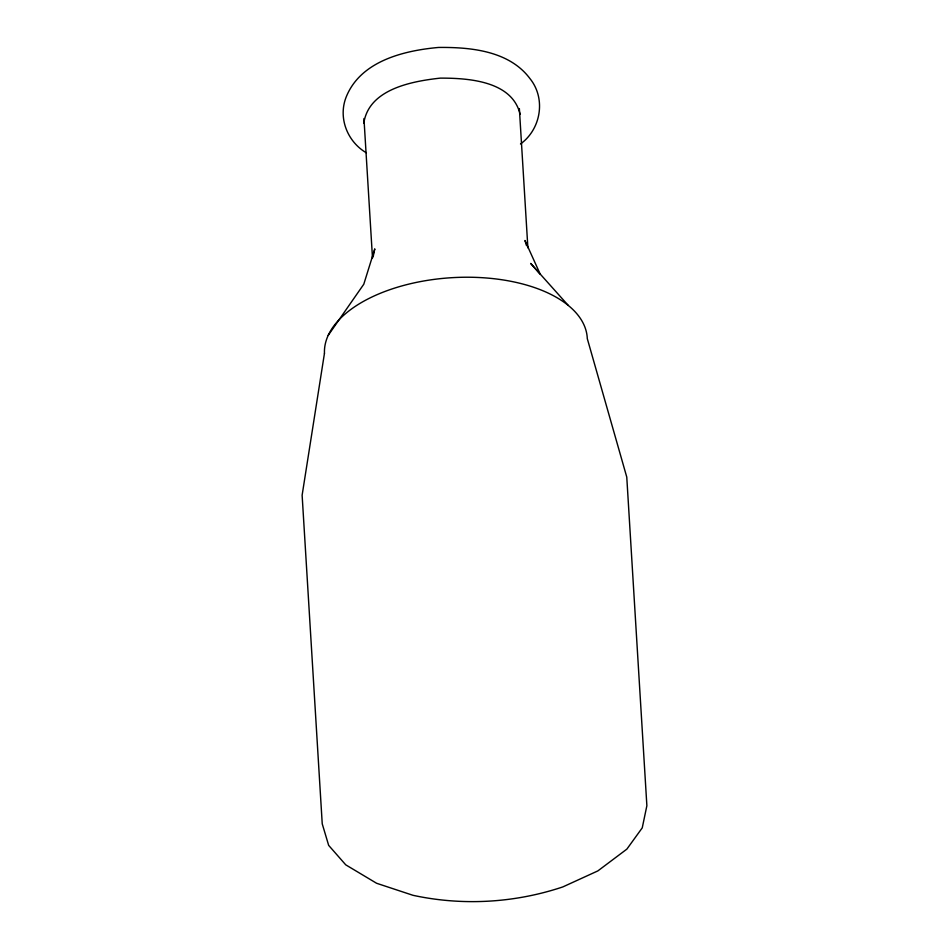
<?xml version="1.0" encoding="UTF-8"?>
<svg xmlns="http://www.w3.org/2000/svg" width="949" height="949" viewBox="0 0 949 949"><rect width="100%" height="100%" fill="white"/><g stroke="black" fill="none" stroke-linecap="round" stroke-linejoin="round"><path stroke-width="1.42" d="M363.823 123.133C368.817 89.04 412.044 81.234 440.289 78.126C468.32 78.055 512.353 80.938 520.135 114.402M373.135 256.835L374.796 248.875L363.787 284.226L328.212 335.353M520.491 143.987C541.025 129.159 546.161 98.554 529.91 78.542C509.15 50.771 470.55 47.094 438.521 47.45C403.562 50.605 360.098 61.175 345.958 97.593C338.058 118.317 347.571 141.84 366.326 152.789M568.261 305.424L530.693 263.419L540.301 274.368L524.975 240.488L526.517 245.637M519.364 108.601L527.881 247.843M363.953 118.518L372.494 258.009M324.463 353.289L302.126 495.2L322.233 823.827L328.662 845.369L345.733 864.824L376.599 883.27L412.969 895.298C462.566 906.034 514.702 903.021 562.816 886.924L597.858 870.909L626.874 849.118L642.248 827.86L646.874 805.701L626.767 477.074L587.289 338.603A131.626 68.375 -3.5 0 0 453.041 277.618A131.626 68.375 -3.5 0 0 324.463 353.289"/></g></svg>
